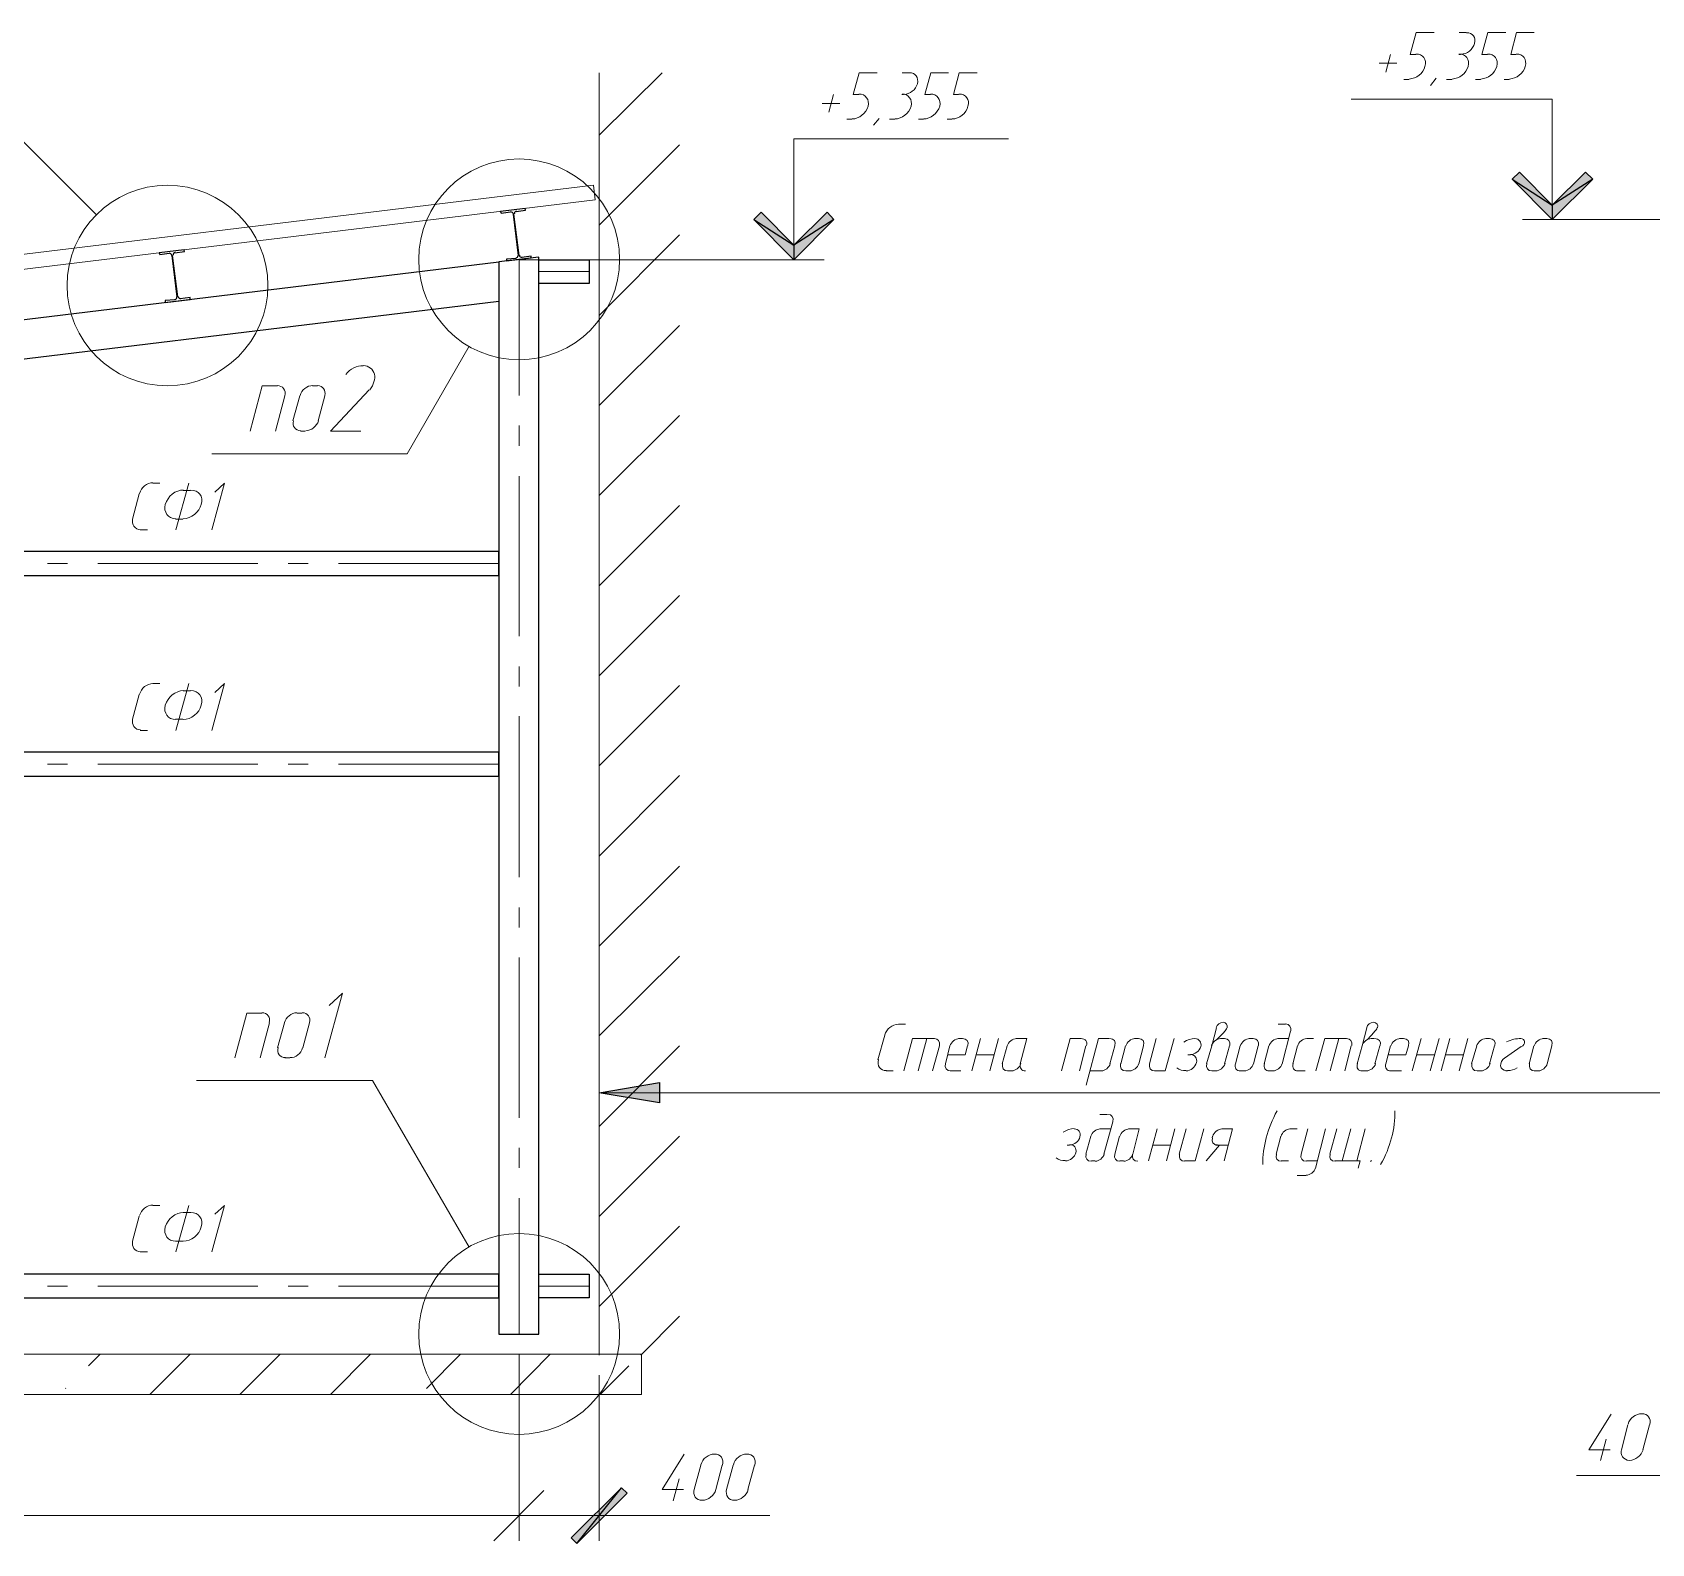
# Model space of a CAD drawing. Header units: millimetres. Extents: x -678 to 5260, y -935 to 3264.
# Drawn here: x 3255 to 4062, y 1173 to 1926 of the extents above; entities that cross this region are included whole.
import ezdxf

# ---------------------------------------------------------------- set-up
doc = ezdxf.new("R2010")
doc.units = ezdxf.units.MM
doc.header["$MEASUREMENT"] = 0
doc.layers.get('0').update_dxf_attribs({"linetype": 'CONTINUOUS'})

msp = doc.modelspace()

# ---------------------------------------------------------------- hatches: boundary and pattern name
at = {"true_color": 0x000007}
h = msp.add_hatch(color=7, dxfattribs=at)
h.paths.add_polyline_path([(4012.72674, 1833.08745), (3992.80972, 1853.17044), (4012.72674, 1840.22438)])
h.paths.add_polyline_path([(3992.80972, 1853.17044), (4012.72674, 1840.22438), (3996.46118, 1856.65592)])
h = msp.add_hatch(color=7, dxfattribs=at)
h.paths.add_polyline_path([(4012.72674, 1833.08745), (4032.9757, 1853.17044), (4012.72674, 1840.22438)])
h.paths.add_polyline_path([(4032.9757, 1853.17044), (4012.72674, 1840.22438), (4029.32425, 1856.65592)])
h = msp.add_hatch(color=7, dxfattribs=at)
h.paths.add_polyline_path([(3634.80142, 1813.00446), (3614.88441, 1833.08745), (3634.80142, 1820.30737)])
h.paths.add_polyline_path([(3614.88441, 1833.08745), (3634.80142, 1820.30737), (3618.53586, 1836.7389)])
h = msp.add_hatch(color=7, dxfattribs=at)
h.paths.add_polyline_path([(3634.80142, 1813.00446), (3654.71844, 1833.08745), (3634.80142, 1820.30737)])
h.paths.add_polyline_path([(3654.71844, 1833.08745), (3634.80142, 1820.30737), (3651.39893, 1836.7389)])
msp.add_hatch(color=7, dxfattribs=at).paths.add_polyline_path([(3537.87196, 1397.90073), (3567.91346, 1403.04596), (3567.91346, 1392.92148)])
h = msp.add_hatch(color=7, dxfattribs=at)
h.paths.add_polyline_path([(3523.93006, 1176.15799), (3526.75163, 1173.33641), (3548.9923, 1201.05426)])
h.paths.add_polyline_path([(3526.75163, 1173.33641), (3548.9923, 1201.05426), (3551.81387, 1198.39865)])

# ---------------------------------------------------------------- linework, layer by layer
at = {"color": 7, "linetype": 'Continuous', "lineweight": 9, "true_color": 0x000007}
for points in [[(3953.97155, 1926.36546), (3945.00889, 1926.36546), (3942.02134, 1915.4111), (3944.84292, 1915.4111)], [(3969.90516, 1926.36546), (3966.41968, 1926.36546), (3966.41968, 1926.36546)], [(3989.6562, 1926.36546), (3980.69354, 1926.36546), (3977.70599, 1915.4111), (3980.52757, 1915.4111)], [(4003.76408, 1926.36546), (3994.9674, 1926.36546), (3992.14582, 1915.4111), (3994.63545, 1915.4111)], [(3929.90516, 1906.61442), (3932.22881, 1915.4111), (3932.22881, 1915.4111)], [(3967.08358, 1915.4111), (3966.25371, 1915.4111), (3966.25371, 1915.4111)], [(3537.87196, 1906.28247), (3537.87196, 1267.27832), (3537.87196, 1267.27832)], [(3537.87196, 1875.07915), (3569.24126, 1906.28247), (3569.24126, 1906.28247)], [(3676.2952, 1906.28247), (3667.33254, 1906.28247), (3664.34499, 1895.49409), (3667.16657, 1895.49409)], [(3692.22881, 1906.28247), (3688.74333, 1906.28247), (3688.74333, 1906.28247)], [(3711.97985, 1906.28247), (3703.01719, 1906.28247), (3700.02964, 1895.49409), (3702.85122, 1895.49409)], [(3726.25371, 1906.28247), (3717.29105, 1906.28247), (3714.46947, 1895.49409), (3716.9591, 1895.49409)], [(3926.58566, 1911.09575), (3935.38234, 1911.09575), (3935.38234, 1911.09575)], [(3941.35744, 1902.96297), (3938.86781, 1902.96297), (3938.86781, 1902.96297)], [(3954.9674, 1903.62687), (3952.14582, 1899.97542), (3952.14582, 1899.97542)], [(3962.76823, 1902.96297), (3960.11263, 1902.96297), (3960.11263, 1902.96297)], [(3977.04209, 1902.96297), (3974.55246, 1902.96297), (3974.55246, 1902.96297)], [(3991.31595, 1902.96297), (3988.82632, 1902.96297), (3988.82632, 1902.96297)], [(3648.90931, 1891.01276), (3657.70599, 1891.01276), (3657.70599, 1891.01276)], [(3652.22881, 1886.53143), (3654.55246, 1895.49409), (3654.55246, 1895.49409)], [(3689.40723, 1895.49409), (3688.57736, 1895.49409), (3688.57736, 1895.49409)], [(4012.72674, 1893.17044), (3912.47777, 1893.17044), (3912.47777, 1893.17044)], [(4012.72674, 1833.08745), (4012.72674, 1893.17044), (4012.72674, 1893.17044)], [(3287.24956, 1835.4111), (3235.13337, 1887.36131), (3140.02964, 1887.36131)], [(3663.68109, 1883.04596), (3661.19147, 1883.04596), (3661.19147, 1883.04596)], [(3677.29105, 1883.37791), (3674.46947, 1880.0584), (3674.46947, 1880.0584)], [(3685.09188, 1883.04596), (3682.43628, 1883.04596), (3682.43628, 1883.04596)], [(3699.36574, 1883.04596), (3696.87611, 1883.04596), (3696.87611, 1883.04596)], [(3713.6396, 1883.04596), (3711.14997, 1883.04596), (3711.14997, 1883.04596)], [(3634.80142, 1813.00446), (3634.80142, 1873.25343), (3634.80142, 1873.25343)], [(3634.80142, 1873.25343), (3741.85537, 1873.25343), (3741.85537, 1873.25343)], [(3537.87196, 1830.26587), (3577.87196, 1870.26587), (3577.87196, 1870.26587)], [(4149.82217, 1833.08745), (3997.95495, 1833.08745), (3997.95495, 1833.08745)], [(3537.87196, 1785.28662), (3577.87196, 1825.4526), (3577.87196, 1825.4526)], [(3497.87196, 1745.4526), (3497.87196, 1813.00446), (3497.87196, 1813.00446)], [(3497.87196, 1813.00446), (3649.90516, 1813.00446), (3649.90516, 1813.00446)], [(3507.83047, 1807.19533), (3532.89271, 1807.19533), (3532.89271, 1807.19533)], [(3537.87196, 1740.47334), (3577.87196, 1780.30737), (3577.87196, 1780.30737)], [(3472.9757, 1770.01691), (3442.10433, 1716.40695), (3344.84292, 1716.40695)], [(3363.93006, 1727.69326), (3369.90516, 1750.26587), (3377.54001, 1750.26587)], [(3376.54416, 1727.69326), (3381.19147, 1745.28662), (3381.19147, 1745.28662)], [(3385.17487, 1732.83849), (3388.66035, 1745.28662), (3388.66035, 1745.28662)], [(3394.9674, 1750.26587), (3397.45703, 1750.26587), (3397.45703, 1750.26587)], [(3401.10848, 1745.28662), (3397.78898, 1732.83849), (3397.78898, 1732.83849)], [(3419.03379, 1727.69326), (3403.93006, 1727.69326), (3423.18317, 1748.27417)], [(3537.87196, 1695.66006), (3577.87196, 1735.49409), (3577.87196, 1735.49409)], [(3391.31595, 1727.69326), (3388.9923, 1727.69326), (3388.9923, 1727.69326)], [(3497.87196, 1720.39036), (3497.87196, 1730.51484), (3497.87196, 1730.51484)], [(3497.87196, 1625.4526), (3497.87196, 1705.28662), (3497.87196, 1705.28662)], [(3305.34084, 1683.87583), (3308.66035, 1696.48994), (3308.66035, 1696.48994)], [(3315.46533, 1701.80114), (3318.9508, 1701.80114), (3318.9508, 1701.80114)], [(3326.91761, 1678.56463), (3333.39064, 1701.80114), (3333.39064, 1701.80114)], [(3334.22051, 1698.14969), (3330.56906, 1698.14969), (3330.56906, 1698.14969)], [(3346.33669, 1697.31982), (3351.14997, 1701.80114), (3344.84292, 1678.56463)], [(3537.87196, 1650.51484), (3577.87196, 1690.68081), (3577.87196, 1690.68081)], [(3309.15827, 1678.56463), (3312.80972, 1678.56463), (3312.80972, 1678.56463)], [(3326.75163, 1683.87583), (3330.40308, 1683.87583), (3330.40308, 1683.87583)], [(3272.80972, 1661.63517), (3262.85122, 1661.63517), (3262.85122, 1661.63517)], [(3367.74748, 1661.63517), (3287.91346, 1661.63517), (3287.91346, 1661.63517)], [(3392.80972, 1661.63517), (3382.85122, 1661.63517), (3382.85122, 1661.63517)], [(3487.74748, 1661.63517), (3407.91346, 1661.63517), (3407.91346, 1661.63517)], [(3537.87196, 1605.70156), (3577.87196, 1645.70156), (3577.87196, 1645.70156)], [(3497.87196, 1600.39036), (3497.87196, 1610.34886), (3497.87196, 1610.34886)], [(3315.46533, 1601.88413), (3318.9508, 1601.88413), (3318.9508, 1601.88413)], [(3326.91761, 1578.48164), (3333.39064, 1601.88413), (3333.39064, 1601.88413)], [(3334.22051, 1598.23268), (3330.56906, 1598.23268), (3330.56906, 1598.23268)], [(3346.33669, 1597.4028), (3351.14997, 1601.88413), (3344.84292, 1578.48164)], [(3537.87196, 1560.88828), (3577.87196, 1600.88828), (3577.87196, 1600.88828)], [(3305.34084, 1584.1248), (3308.66035, 1596.40695), (3308.66035, 1596.40695)], [(3326.75163, 1584.1248), (3330.40308, 1584.1248), (3330.40308, 1584.1248)], [(3497.87196, 1505.4526), (3497.87196, 1585.61857), (3497.87196, 1585.61857)], [(3309.15827, 1578.48164), (3312.80972, 1578.48164), (3312.80972, 1578.48164)], [(3272.80972, 1561.71816), (3262.85122, 1561.71816), (3262.85122, 1561.71816)], [(3367.74748, 1561.71816), (3287.91346, 1561.71816), (3287.91346, 1561.71816)], [(3392.80972, 1561.71816), (3382.85122, 1561.71816), (3382.85122, 1561.71816)], [(3487.74748, 1561.71816), (3407.91346, 1561.71816), (3407.91346, 1561.71816)], [(3537.87196, 1515.90903), (3577.87196, 1556.075), (3577.87196, 1556.075)], [(3537.87196, 1471.09575), (3577.87196, 1510.92977), (3577.87196, 1510.92977)], [(3497.87196, 1480.39036), (3497.87196, 1490.34886), (3497.87196, 1490.34886)], [(3497.87196, 1385.4526), (3497.87196, 1465.4526), (3497.87196, 1465.4526)], [(3537.87196, 1426.28247), (3577.87196, 1466.1165), (3577.87196, 1466.1165)], [(3403.26615, 1441.55218), (3409.90516, 1447.69326), (3401.10848, 1415.32811)], [(3356.2952, 1415.32811), (3362.2703, 1437.73475), (3369.73918, 1437.73475)], [(3387.33254, 1437.73475), (3389.6562, 1437.73475), (3389.6562, 1437.73475)], [(3368.90931, 1415.32811), (3373.55661, 1432.7555), (3373.55661, 1432.7555)], [(3377.54001, 1420.30737), (3381.02549, 1432.7555), (3381.02549, 1432.7555)], [(3393.47362, 1432.7555), (3390.15412, 1420.30737), (3390.15412, 1420.30737)], [(3686.91761, 1432.0916), (3690.40308, 1432.0916), (3690.40308, 1432.0916)], [(3843.10018, 1421.30322), (3845.42383, 1430.26587), (3845.42383, 1430.26587)], [(3879.78068, 1432.0916), (3876.12923, 1432.0916), (3876.12923, 1432.0916)], [(3878.12093, 1412.34056), (3882.2703, 1428.60612), (3882.2703, 1428.60612)], [(3917.95495, 1421.30322), (3920.2786, 1430.26587), (3920.2786, 1430.26587)], [(3537.87196, 1381.13724), (3577.87196, 1421.30322), (3577.87196, 1421.30322)], [(3676.62715, 1414.33226), (3680.11263, 1426.61442), (3680.11263, 1426.61442)], [(3689.57321, 1408.85509), (3693.88856, 1424.95467), (3704.67694, 1424.95467)], [(3696.71014, 1408.85509), (3701.02549, 1424.95467), (3701.02549, 1424.95467)], [(3707.33254, 1421.30322), (3703.84707, 1408.85509), (3703.84707, 1408.85509)], [(3710.3201, 1412.34056), (3712.64375, 1421.30322), (3712.64375, 1421.30322)], [(3721.44043, 1421.30322), (3720.2786, 1416.82189), (3711.31595, 1416.82189)], [(3716.9591, 1424.95467), (3718.9508, 1424.95467), (3718.9508, 1424.95467)], [(3723.59811, 1408.85509), (3727.91346, 1424.95467), (3727.91346, 1424.95467)], [(3732.56076, 1408.85509), (3736.87611, 1424.95467), (3736.87611, 1424.95467)], [(3738.70184, 1412.34056), (3741.19147, 1421.30322), (3741.19147, 1421.30322)], [(3745.67279, 1424.95467), (3750.984, 1424.95467), (3747.6645, 1412.34056)], [(3768.24541, 1408.85509), (3772.56076, 1424.95467), (3777.87196, 1424.95467)], [(3777.20806, 1408.85509), (3780.36159, 1421.30322), (3780.36159, 1421.30322)], [(3786.66864, 1424.95467), (3780.52757, 1401.71816), (3780.52757, 1401.71816)], [(3791.97985, 1424.95467), (3786.66864, 1424.95467), (3786.66864, 1424.95467)], [(3794.80142, 1421.30322), (3792.3118, 1412.34056), (3792.3118, 1412.34056)], [(3797.78898, 1412.34056), (3800.11263, 1421.30322), (3800.11263, 1421.30322)], [(3804.59396, 1424.95467), (3806.41968, 1424.95467), (3806.41968, 1424.95467)], [(3809.07528, 1421.30322), (3806.75163, 1412.34056), (3806.75163, 1412.34056)], [(3812.06284, 1412.34056), (3815.38234, 1424.95467), (3815.38234, 1424.95467)], [(3824.34499, 1424.95467), (3819.86367, 1408.85509), (3814.55246, 1408.85509)], [(3840.44458, 1412.34056), (3843.10018, 1421.30322), (3843.10018, 1421.30322)], [(3849.24126, 1428.1082), (3845.58981, 1424.45675), (3845.58981, 1424.45675)], [(3847.41553, 1424.95467), (3849.24126, 1424.95467), (3849.24126, 1424.95467)], [(3851.89686, 1421.30322), (3849.40723, 1412.34056), (3849.40723, 1412.34056)], [(3854.88441, 1412.34056), (3857.20806, 1421.30322), (3857.20806, 1421.30322)], [(3861.68939, 1424.95467), (3863.68109, 1424.95467), (3863.68109, 1424.95467)], [(3866.17072, 1421.30322), (3863.84707, 1412.34056), (3863.84707, 1412.34056)], [(3869.15827, 1412.34056), (3871.48192, 1421.30322), (3871.48192, 1421.30322)], [(3875.96325, 1424.95467), (3881.44043, 1424.95467), (3881.44043, 1424.95467)], [(3883.43213, 1412.34056), (3885.75578, 1421.30322), (3885.75578, 1421.30322)], [(3890.40308, 1424.95467), (3893.72259, 1424.95467), (3893.72259, 1424.95467)], [(3894.88441, 1408.85509), (3899.36574, 1424.95467), (3909.98815, 1424.95467)], [(3902.02134, 1408.85509), (3906.33669, 1424.95467), (3906.33669, 1424.95467)], [(3912.47777, 1421.30322), (3909.32425, 1408.85509), (3909.32425, 1408.85509)], [(3915.46533, 1412.34056), (3917.95495, 1421.30322), (3917.95495, 1421.30322)], [(3924.09603, 1428.1082), (3920.61055, 1424.45675), (3920.61055, 1424.45675)], [(3922.43628, 1424.95467), (3924.09603, 1424.95467), (3924.09603, 1424.95467)], [(3926.91761, 1421.30322), (3924.42798, 1412.34056), (3924.42798, 1412.34056)], [(3929.90516, 1412.34056), (3932.22881, 1421.30322), (3932.22881, 1421.30322)], [(3941.19147, 1421.30322), (3939.86367, 1416.82189), (3930.90101, 1416.82189)], [(3936.71014, 1424.95467), (3938.70184, 1424.95467), (3938.70184, 1424.95467)], [(3943.01719, 1408.85509), (3947.49852, 1424.95467), (3947.49852, 1424.95467)], [(3951.97985, 1408.85509), (3956.46118, 1424.95467), (3956.46118, 1424.95467)], [(3957.45703, 1408.85509), (3961.77238, 1424.95467), (3961.77238, 1424.95467)], [(3966.41968, 1408.85509), (3970.73503, 1424.95467), (3970.73503, 1424.95467)], [(3972.56076, 1412.34056), (3975.21636, 1421.30322), (3975.21636, 1421.30322)], [(3979.69769, 1424.95467), (3981.35744, 1424.95467), (3981.35744, 1424.95467)], [(3984.01304, 1421.30322), (3981.52342, 1412.34056), (3981.52342, 1412.34056)], [(3988.9923, 1415.16214), (3997.29105, 1420.97127), (3997.29105, 1420.97127)], [(4001.27445, 1412.34056), (4003.59811, 1421.30322), (4003.59811, 1421.30322)], [(4008.07943, 1424.95467), (4010.07113, 1424.95467), (4010.07113, 1424.95467)], [(4012.56076, 1421.30322), (4010.23711, 1412.34056), (4010.23711, 1412.34056)], [(3383.68109, 1415.32811), (3381.19147, 1415.32811), (3381.19147, 1415.32811)], [(3725.75578, 1416.82189), (3734.71844, 1416.82189), (3734.71844, 1416.82189)], [(3832.47777, 1416.82189), (3831.14997, 1416.82189), (3831.14997, 1416.82189)], [(3945.17487, 1416.82189), (3954.13752, 1416.82189), (3954.13752, 1416.82189)], [(3959.6147, 1416.82189), (3968.57736, 1416.82189), (3968.57736, 1416.82189)], [(3472.9757, 1321.05426), (3424.84292, 1404.04181), (3337.20806, 1404.04181)], [(3680.77653, 1408.85509), (3684.26201, 1408.85509), (3684.26201, 1408.85509)], [(3712.80972, 1408.85509), (3718.12093, 1408.85509), (3718.12093, 1408.85509)], [(3743.18317, 1408.85509), (3741.52342, 1408.85509), (3741.52342, 1408.85509)], [(3787.83047, 1408.85509), (3782.51927, 1408.85509), (3782.51927, 1408.85509)], [(3801.93835, 1408.85509), (3800.2786, 1408.85509), (3800.2786, 1408.85509)], [(3844.92591, 1408.85509), (3843.26615, 1408.85509), (3843.26615, 1408.85509)], [(3859.19976, 1408.85509), (3857.54001, 1408.85509), (3857.54001, 1408.85509)], [(3871.6479, 1408.85509), (3873.6396, 1408.85509), (3873.6396, 1408.85509)], [(3885.92176, 1408.85509), (3889.57321, 1408.85509), (3889.57321, 1408.85509)], [(3919.94665, 1408.85509), (3918.2869, 1408.85509), (3918.2869, 1408.85509)], [(3932.39479, 1408.85509), (3937.70599, 1408.85509), (3937.70599, 1408.85509)], [(3977.04209, 1408.85509), (3975.38234, 1408.85509), (3975.38234, 1408.85509)], [(3989.6562, 1408.85509), (3990.48607, 1408.85509), (3990.48607, 1408.85509)], [(4005.58981, 1408.85509), (4003.76408, 1408.85509), (4003.76408, 1408.85509)], [(3790.984, 1387.11235), (3787.33254, 1387.11235), (3787.33254, 1387.11235)], [(3787.33254, 1379.97542), (3792.64375, 1379.97542), (3792.64375, 1379.97542)], [(3789.32425, 1367.36131), (3793.80557, 1383.46089), (3793.80557, 1383.46089)], [(3801.6064, 1379.97542), (3806.91761, 1379.97542), (3803.76408, 1367.36131)], [(3811.56491, 1364.04181), (3815.88026, 1379.97542), (3815.88026, 1379.97542)], [(3820.52757, 1364.04181), (3824.67694, 1379.97542), (3824.67694, 1379.97542)], [(3826.83462, 1367.36131), (3830.3201, 1379.97542), (3830.3201, 1379.97542)], [(3839.11678, 1379.97542), (3834.80142, 1364.04181), (3829.49022, 1364.04181)], [(3849.24126, 1364.04181), (3853.39064, 1379.97542), (3848.07943, 1379.97542)], [(3881.93835, 1379.97542), (3885.58981, 1379.97542), (3885.58981, 1379.97542)], [(3890.90101, 1379.97542), (3887.58151, 1367.36131), (3887.58151, 1367.36131)], [(3894.71844, 1360.39036), (3899.69769, 1379.97542), (3899.69769, 1379.97542)], [(3905.34084, 1379.97542), (3901.85537, 1367.36131), (3901.85537, 1367.36131)], [(3912.3118, 1379.97542), (3907.99645, 1364.04181), (3907.99645, 1364.04181)], [(3915.29935, 1364.04181), (3919.44873, 1379.97542), (3919.44873, 1379.97542)], [(3537.87196, 1336.32397), (3577.87196, 1376.32397), (3577.87196, 1376.32397)], [(3772.22881, 1371.84264), (3771.06698, 1371.84264), (3771.06698, 1371.84264)], [(3780.36159, 1367.36131), (3782.85122, 1376.32397), (3782.85122, 1376.32397)], [(3794.80142, 1367.36131), (3797.12508, 1376.32397), (3797.12508, 1376.32397)], [(3813.72259, 1371.84264), (3822.68524, 1371.84264), (3822.68524, 1371.84264)], [(3840.2786, 1364.04181), (3846.91761, 1371.84264), (3846.91761, 1371.84264)], [(3843.43213, 1376.32397), (3843.26615, 1375.49409), (3843.26615, 1375.49409)], [(3844.92591, 1371.84264), (3851.23296, 1371.84264), (3851.23296, 1371.84264)], [(3875.13337, 1367.36131), (3877.45703, 1376.32397), (3877.45703, 1376.32397)], [(3497.87196, 1360.55633), (3497.87196, 1370.51484), (3497.87196, 1370.51484)], [(3783.18317, 1364.04181), (3784.84292, 1364.04181), (3784.84292, 1364.04181)], [(3799.11678, 1364.04181), (3797.29105, 1364.04181), (3797.29105, 1364.04181)], [(3877.623, 1364.04181), (3881.27445, 1364.04181), (3881.27445, 1364.04181)], [(3890.23711, 1364.04181), (3895.54831, 1364.04181), (3895.54831, 1364.04181)], [(3904.34499, 1364.04181), (3916.9591, 1364.04181), (3915.96325, 1360.39036)], [(3922.2703, 1363.54388), (3922.43628, 1364.37376), (3922.43628, 1364.37376)], [(3885.58981, 1356.7389), (3889.90516, 1356.7389), (3889.90516, 1356.7389)], [(3315.46533, 1341.80114), (3318.9508, 1341.80114), (3318.9508, 1341.80114)], [(3326.91761, 1318.7306), (3333.39064, 1341.80114), (3333.39064, 1341.80114)], [(3346.33669, 1337.48579), (3351.14997, 1341.80114), (3344.84292, 1318.7306)], [(3497.87196, 1277.73475), (3497.87196, 1345.4526), (3497.87196, 1345.4526)], [(3305.34084, 1324.04181), (3308.66035, 1336.48994), (3308.66035, 1336.48994)], [(3334.22051, 1338.31567), (3330.56906, 1338.31567), (3330.56906, 1338.31567)], [(3537.87196, 1291.51069), (3577.87196, 1331.51069), (3577.87196, 1331.51069)], [(3326.75163, 1324.04181), (3330.40308, 1324.04181), (3330.40308, 1324.04181)], [(3309.15827, 1318.7306), (3312.80972, 1318.7306), (3312.80972, 1318.7306)], [(3272.80972, 1301.63517), (3262.85122, 1301.63517), (3262.85122, 1301.63517)], [(3367.74748, 1301.63517), (3287.91346, 1301.63517), (3287.91346, 1301.63517)], [(3392.80972, 1301.63517), (3382.85122, 1301.63517), (3382.85122, 1301.63517)], [(3487.74748, 1301.63517), (3407.91346, 1301.63517), (3407.91346, 1301.63517)], [(3507.83047, 1301.63517), (3532.89271, 1301.63517), (3532.89271, 1301.63517)], [(3558.61885, 1267.27832), (3577.87196, 1286.69741), (3577.87196, 1286.69741)], [(3283.26615, 1261.96712), (3289.24126, 1267.77625), (3289.24126, 1267.77625)], [(3313.97155, 1247.69326), (3334.05454, 1267.77625), (3334.05454, 1267.77625)], [(3358.78483, 1247.69326), (3378.86781, 1267.77625), (3378.86781, 1267.77625)], [(3403.93006, 1247.69326), (3423.84707, 1267.77625), (3423.84707, 1267.77625)], [(3451.73089, 1250.68081), (3468.66035, 1267.77625), (3468.66035, 1267.77625)], [(3493.55661, 1247.69326), (3513.47362, 1267.77625), (3513.47362, 1267.77625)], [(3497.87196, 1267.77625), (3497.87196, 1174.66421), (3497.87196, 1174.66421)], [(3497.87196, 1267.77625), (3497.87196, 1174.66421), (3497.87196, 1174.66421)], [(3538.36989, 1247.69326), (3552.64375, 1261.96712), (3552.64375, 1261.96712)], [(3271.97985, 1250.68081), (3271.81387, 1250.84679), (3271.81387, 1250.84679)], [(3537.87196, 1257.31982), (3537.87196, 1174.66421), (3537.87196, 1174.66421)], [(4041.6064, 1220.14139), (4030.984, 1220.14139), (4042.10433, 1237.90073)], [(4050.40308, 1232.58953), (4047.24956, 1220.14139), (4047.24956, 1220.14139)], [(4057.87196, 1220.14139), (4061.19147, 1232.58953), (4061.19147, 1232.58953)], [(4036.79313, 1214.83019), (4039.6147, 1225.4526), (4039.6147, 1225.4526)], [(3579.86367, 1200.22438), (3569.24126, 1200.22438), (3580.19562, 1217.98372)], [(3588.49437, 1212.50654), (3585.17487, 1200.22438), (3585.17487, 1200.22438)], [(3595.96325, 1200.22438), (3599.11678, 1212.50654), (3599.11678, 1212.50654)], [(3604.59396, 1212.50654), (3601.27445, 1200.22438), (3601.27445, 1200.22438)], [(3611.89686, 1200.22438), (3615.21636, 1212.50654), (3615.21636, 1212.50654)], [(3574.71844, 1194.58123), (3577.70599, 1205.53558), (3577.70599, 1205.53558)], [(4169.90516, 1207.19533), (4109.82217, 1207.19533), (4024.84292, 1207.19533)], [(3485.25786, 1174.66421), (3510.3201, 1199.72645), (3510.3201, 1199.72645)], [(3510.3201, 1199.72645), (3485.25786, 1174.66421), (3485.25786, 1174.66421)], [(2787.99645, 1187.27832), (3517.78898, 1187.27832), (3517.78898, 1187.27832)], [(3477.78898, 1187.27832), (3537.87196, 1187.27832), (3622.85122, 1187.27832)]]:
    msp.add_lwpolyline(points, dxfattribs=at)
at = {"color": 7, "linetype": 'Continuous', "lineweight": -2, "true_color": 0x000007}
for points in [[(3992.80972, 1853.17044), (4012.72674, 1840.22438), (3996.46118, 1856.65592)], [(4032.9757, 1853.17044), (4012.72674, 1840.22438), (4029.32425, 1856.65592)], [(4012.72674, 1833.08745), (3992.80972, 1853.17044), (4012.72674, 1840.22438)], [(4012.72674, 1833.08745), (4032.9757, 1853.17044), (4012.72674, 1840.22438)], [(3614.88441, 1833.08745), (3634.80142, 1820.30737), (3618.53586, 1836.7389)], [(3634.80142, 1813.00446), (3614.88441, 1833.08745), (3634.80142, 1820.30737)], [(3654.71844, 1833.08745), (3634.80142, 1820.30737), (3651.39893, 1836.7389)], [(3634.80142, 1813.00446), (3654.71844, 1833.08745), (3634.80142, 1820.30737)], [(3537.87196, 1397.90073), (3567.91346, 1403.04596), (3567.91346, 1392.92148)], [(3523.93006, 1176.15799), (3526.75163, 1173.33641), (3548.9923, 1201.05426)], [(3526.75163, 1173.33641), (3548.9923, 1201.05426), (3551.81387, 1198.39865)]]:
    msp.add_lwpolyline(points, close=True, dxfattribs=at)
at = {"color": 7, "linetype": 'Continuous', "lineweight": 9, "true_color": 0x000007}
for points in [[(2767.74748, 1757.23683), (3535.05039, 1850.18289), (3535.88026, 1842.87998), (2768.90931, 1749.76795)], [(2766.91761, 1267.77625), (3558.9508, 1267.77625), (3558.9508, 1247.69326), (2766.91761, 1247.69326)]]:
    msp.add_lwpolyline(points, close=True, dxfattribs=at)
at = {"color": 7, "linetype": 'Continuous', "lineweight": 25, "true_color": 0x000007}
for points in [[(3501.19147, 1837.73475), (3501.02549, 1838.56463), (3488.57736, 1837.07085), (3488.90931, 1836.24098), (3493.55661, 1836.90488)], [(3494.88441, 1835.74305), (3497.37404, 1815.16214), (3497.37404, 1815.16214)], [(3497.87196, 1815.16214), (3495.21636, 1835.74305), (3495.21636, 1835.74305)], [(3496.37819, 1837.07085), (3501.19147, 1837.73475), (3501.19147, 1837.73475)], [(3331.23296, 1817.15384), (3331.06698, 1817.98372), (3318.61885, 1816.48994), (3318.9508, 1815.66006), (3323.59811, 1816.32397)], [(3326.41968, 1816.48994), (3331.23296, 1817.15384), (3331.23296, 1817.15384)], [(3167.91346, 1773.17044), (3487.74748, 1812.00861), (3487.74748, 1812.00861)], [(3324.92591, 1815.16214), (3327.41553, 1794.58123), (3327.41553, 1794.58123)], [(3327.91346, 1794.58123), (3325.25786, 1815.16214), (3325.25786, 1815.16214)], [(3496.37819, 1813.66836), (3491.56491, 1813.33641), (3491.56491, 1812.50654), (3504.01304, 1814.00031), (3504.01304, 1814.83019), (3499.19976, 1814.16629)], [(3167.91346, 1753.58538), (3487.74748, 1792.42355), (3487.74748, 1792.42355)], [(3326.41968, 1793.08745), (3321.6064, 1792.7555), (3321.6064, 1791.75965), (3334.05454, 1793.25343), (3334.05454, 1794.24928), (3329.07528, 1793.58538)]]:
    msp.add_lwpolyline(points, dxfattribs=at)
for points in [[(3507.83047, 1277.73475), (3507.83047, 1814.33226), (3487.74748, 1812.00861), (3487.74748, 1277.73475)], [(3507.83047, 1813.00446), (3532.89271, 1813.00446), (3532.89271, 1801.22023), (3507.83047, 1801.22023)], [(3487.74748, 1667.77625), (3167.91346, 1667.77625), (3167.91346, 1655.66006), (3487.74748, 1655.66006)], [(3487.74748, 1567.69326), (3167.91346, 1567.69326), (3167.91346, 1555.74305), (3487.74748, 1555.74305)], [(3487.74748, 1307.61027), (3167.91346, 1307.61027), (3167.91346, 1295.82604), (3487.74748, 1295.82604)], [(3507.83047, 1307.61027), (3532.89271, 1307.61027), (3532.89271, 1295.82604), (3507.83047, 1295.82604)]]:
    msp.add_lwpolyline(points, close=True, dxfattribs=at)
at = {"color": 7, "linetype": 'Continuous', "lineweight": 20, "true_color": 0x000007}
for points in [[(3537.87196, 1397.90073), (4028.49437, 1397.90073), (4028.49437, 1397.90073)], [(4109.82217, 1397.90073), (4028.49437, 1397.90073), (3657.37404, 1397.90073)]]:
    msp.add_lwpolyline(points, dxfattribs=at)
at = {"color": 7, "linetype": 'Continuous', "lineweight": 9, "true_color": 0x000007}
for points in [[(3967.24956, 1915.57708), (3970.23711, 1915.4111), (3973.22466, 1917.90073), (3974.05454, 1920.88828), (3974.05454, 1920.88828), (3974.88441, 1923.70986), (3973.05869, 1926.19948), (3970.07113, 1926.19948)], [(3941.52342, 1903.12894), (3945.00889, 1903.29492), (3948.49437, 1905.95052), (3949.32425, 1909.436), (3949.32425, 1909.436), (3950.3201, 1912.92148), (3948.3284, 1915.57708), (3944.84292, 1915.57708)], [(3962.9342, 1903.12894), (3966.41968, 1903.29492), (3969.90516, 1905.95052), (3970.90101, 1909.436), (3970.90101, 1909.436), (3971.73089, 1912.92148), (3969.73918, 1915.57708), (3966.25371, 1915.57708)], [(3977.20806, 1903.12894), (3980.69354, 1903.29492), (3984.17902, 1905.95052), (3985.17487, 1909.436), (3985.17487, 1909.436), (3986.00474, 1912.92148), (3984.01304, 1915.57708), (3980.52757, 1915.57708)], [(3991.48192, 1903.12894), (3994.80142, 1903.29492), (3998.45288, 1905.95052), (3999.28275, 1909.436), (3999.28275, 1909.436), (4000.2786, 1912.92148), (3998.2869, 1915.57708), (3994.80142, 1915.57708)], [(3689.73918, 1895.49409), (3692.56076, 1895.49409), (3695.71429, 1897.81774), (3696.37819, 1900.80529), (3696.37819, 1900.80529), (3697.20806, 1903.79284), (3695.38234, 1906.28247), (3692.39479, 1906.28247)], [(3663.84707, 1883.21193), (3667.33254, 1883.21193), (3670.81802, 1886.03351), (3671.81387, 1889.51899), (3671.81387, 1889.51899), (3672.64375, 1892.83849), (3670.65205, 1895.66006), (3667.16657, 1895.66006)], [(3685.25786, 1883.21193), (3688.74333, 1883.21193), (3692.22881, 1886.03351), (3693.22466, 1889.51899), (3693.22466, 1889.51899), (3694.05454, 1892.83849), (3692.06284, 1895.66006), (3688.74333, 1895.66006)], [(3699.53172, 1883.21193), (3703.01719, 1883.21193), (3706.50267, 1886.03351), (3707.49852, 1889.51899), (3707.49852, 1889.51899), (3708.3284, 1892.83849), (3706.33669, 1895.66006), (3702.85122, 1895.66006)], [(3713.80557, 1883.21193), (3717.12508, 1883.21193), (3720.77653, 1886.03351), (3721.6064, 1889.51899), (3721.6064, 1889.51899), (3722.60225, 1892.83849), (3720.61055, 1895.66006), (3717.12508, 1895.66006)], [(3547.99645, 1813.17044), (3547.99645, 1840.88828), (3525.58981, 1863.29492), (3497.87196, 1863.29492), (3497.87196, 1863.29492), (3470.3201, 1863.29492), (3447.91346, 1840.88828), (3447.91346, 1813.17044)], [(3372.72674, 1800.22438), (3372.72674, 1827.77625), (3350.3201, 1850.18289), (3322.60225, 1850.18289), (3322.60225, 1850.18289), (3295.05039, 1850.18289), (3272.64375, 1827.77625), (3272.64375, 1800.22438)], [(3447.91346, 1813.17044), (3447.91346, 1785.61857), (3470.3201, 1763.21193), (3497.87196, 1763.21193), (3497.87196, 1763.21193), (3525.58981, 1763.21193), (3547.99645, 1785.61857), (3547.99645, 1813.17044)], [(3272.64375, 1800.22438), (3272.64375, 1772.67251), (3295.05039, 1750.26587), (3322.60225, 1750.26587), (3322.60225, 1750.26587), (3350.3201, 1750.26587), (3372.72674, 1772.67251), (3372.72674, 1800.22438)], [(3423.51512, 1748.27417), (3425.50682, 1750.7638), (3426.33669, 1753.58538), (3425.83877, 1756.075), (3425.83877, 1756.075), (3425.17487, 1758.56463), (3423.01719, 1760.22438), (3420.36159, 1760.39036)], [(3381.19147, 1745.28662), (3381.52342, 1746.61442), (3381.35744, 1747.94222), (3380.52757, 1748.93807), (3380.52757, 1748.93807), (3379.86367, 1749.76795), (3378.70184, 1750.43185), (3377.37404, 1750.43185)], [(3330.73503, 1698.31567), (3326.75163, 1698.48164), (3322.76823, 1695.16214), (3321.6064, 1691.17874), (3321.6064, 1691.17874), (3320.61055, 1687.36131), (3322.9342, 1684.04181), (3326.91761, 1684.04181)], [(3330.56906, 1684.04181), (3334.38649, 1684.04181), (3338.53586, 1687.36131), (3339.53172, 1691.17874), (3339.53172, 1691.17874), (3340.69354, 1695.16214), (3338.20391, 1698.31567), (3334.38649, 1698.31567)], [(3330.73503, 1598.39865), (3326.75163, 1598.39865), (3322.76823, 1595.07915), (3321.6064, 1591.09575), (3321.6064, 1591.09575), (3320.61055, 1587.27832), (3322.9342, 1583.95882), (3326.91761, 1583.95882)], [(3330.56906, 1583.95882), (3334.38649, 1583.95882), (3338.53586, 1587.27832), (3339.53172, 1591.09575), (3339.53172, 1591.09575), (3340.69354, 1595.07915), (3338.20391, 1598.39865), (3334.38649, 1598.39865)], [(3373.39064, 1432.92148), (3373.88856, 1434.24928), (3373.55661, 1435.4111), (3372.89271, 1436.40695), (3372.89271, 1436.40695), (3372.22881, 1437.4028), (3371.06698, 1437.90073), (3369.73918, 1437.90073)], [(3850.73503, 1430.26587), (3851.06698, 1431.75965), (3850.23711, 1433.08745), (3848.74333, 1433.08745), (3848.74333, 1433.08745), (3847.24956, 1433.08745), (3845.58981, 1431.92562), (3845.25786, 1430.43185)], [(3925.75578, 1430.26587), (3926.08773, 1431.75965), (3925.25786, 1433.08745), (3923.76408, 1433.08745), (3923.76408, 1433.08745), (3922.10433, 1433.08745), (3920.61055, 1431.92562), (3920.2786, 1430.43185)], [(3780.69354, 1421.46919), (3780.85952, 1422.46504), (3780.85952, 1423.29492), (3780.36159, 1423.95882), (3780.36159, 1423.95882), (3779.86367, 1424.62272), (3779.03379, 1424.95467), (3778.03794, 1424.95467)], [(3832.47777, 1416.98787), (3834.63545, 1416.98787), (3836.9591, 1418.81359), (3837.623, 1420.97127), (3837.623, 1420.97127), (3838.12093, 1423.12894), (3836.79313, 1424.95467), (3834.63545, 1424.95467)], [(3997.45703, 1420.97127), (3998.45288, 1421.46919), (3998.9508, 1422.46504), (3998.9508, 1423.46089), (3998.9508, 1423.46089), (3998.78483, 1424.29077), (3998.12093, 1424.95467), (3997.12508, 1424.95467)], [(3830.3201, 1408.85509), (3832.64375, 1408.85509), (3834.80142, 1410.68081), (3835.46533, 1413.00446), (3835.46533, 1413.00446), (3835.96325, 1415.16214), (3834.80142, 1416.98787), (3832.47777, 1416.98787)], [(3989.15827, 1415.32811), (3987.6645, 1414.33226), (3986.83462, 1412.83849), (3987.00059, 1411.34471), (3987.00059, 1411.34471), (3987.16657, 1410.01691), (3988.3284, 1409.02106), (3989.82217, 1409.02106)], [(3772.39479, 1372.00861), (3774.55246, 1372.00861), (3776.87611, 1373.66836), (3777.37404, 1375.99201), (3777.37404, 1375.99201), (3778.03794, 1378.14969), (3776.71014, 1379.97542), (3774.55246, 1379.97542)], [(3770.23711, 1364.04181), (3772.39479, 1364.04181), (3774.71844, 1365.86753), (3775.38234, 1368.02521), (3775.38234, 1368.02521), (3775.88026, 1370.34886), (3774.55246, 1372.17459), (3772.39479, 1372.17459)], [(3330.73503, 1338.31567), (3326.75163, 1338.31567), (3322.76823, 1335.16214), (3321.6064, 1331.17874), (3321.6064, 1331.17874), (3320.61055, 1327.19533), (3322.9342, 1324.04181), (3326.91761, 1324.04181)], [(3330.56906, 1324.04181), (3334.38649, 1324.04181), (3338.53586, 1327.19533), (3339.53172, 1331.17874), (3339.53172, 1331.17874), (3340.69354, 1335.16214), (3338.20391, 1338.31567), (3334.38649, 1338.31567)], [(3547.99645, 1277.73475), (3547.99645, 1305.4526), (3525.58981, 1327.85923), (3497.87196, 1327.85923), (3497.87196, 1327.85923), (3470.3201, 1327.85923), (3447.91346, 1305.4526), (3447.91346, 1277.73475)], [(3447.91346, 1277.73475), (3447.91346, 1250.18289), (3470.3201, 1227.77625), (3497.87196, 1227.77625), (3497.87196, 1227.77625), (3525.58981, 1227.77625), (3547.99645, 1250.18289), (3547.99645, 1277.73475)]]:
    msp.add_open_spline(points, degree=3, knots=[0, 0, 0, 0, 0.125, 0.125, 0.125, 0.125001, 1, 1, 1, 1], dxfattribs=at)
at = {"color": 7, "linetype": 'Continuous', "lineweight": 25, "true_color": 0x000007}
for points in [[(3495.05039, 1835.90903), (3494.88441, 1836.40695), (3494.38649, 1836.90488), (3493.72259, 1836.90488)], [(3496.54416, 1837.23683), (3495.88026, 1837.23683), (3495.38234, 1836.57293), (3495.54831, 1835.90903)], [(3324.92591, 1815.16214), (3324.75993, 1815.82604), (3324.26201, 1816.32397), (3323.59811, 1816.32397)], [(3326.58566, 1816.65592), (3325.92176, 1816.65592), (3325.42383, 1815.99201), (3325.58981, 1815.32811)], [(3496.37819, 1814.00031), (3497.04209, 1814.00031), (3497.37404, 1814.66421), (3497.37404, 1815.16214)], [(3498.03794, 1815.32811), (3498.03794, 1814.66421), (3498.70184, 1814.33226), (3499.36574, 1814.33226)], [(3326.41968, 1793.25343), (3327.08358, 1793.4194), (3327.41553, 1793.91733), (3327.41553, 1794.58123)], [(3328.07943, 1794.7472), (3328.07943, 1794.0833), (3328.74333, 1793.75135), (3329.40723, 1793.75135)]]:
    msp.add_open_spline(points, degree=3, dxfattribs=at)
at = {"color": 7, "linetype": 'Continuous', "lineweight": 9, "true_color": 0x000007}
for points in [[(3420.19562, 1760.22438), (3417.04209, 1760.55633), (3413.72259, 1758.7306), (3411.56491, 1755.90903)], [(3395.13337, 1750.43185), (3392.3118, 1750.43185), (3389.49022, 1748.1082), (3388.82632, 1745.4526)], [(3401.10848, 1745.4526), (3401.77238, 1748.1082), (3400.11263, 1750.26587), (3397.45703, 1750.43185)], [(3385.50682, 1732.83849), (3384.67694, 1730.18289), (3386.33669, 1728.02521), (3389.15827, 1727.85923)], [(3391.6479, 1727.85923), (3394.3035, 1727.85923), (3397.12508, 1730.18289), (3397.95495, 1732.83849)], [(3315.46533, 1701.96712), (3312.47777, 1701.96712), (3309.49022, 1699.64347), (3308.82632, 1696.65592)], [(3305.34084, 1684.04181), (3304.67694, 1681.05426), (3306.33669, 1678.7306), (3309.32425, 1678.56463)], [(3315.46533, 1601.88413), (3312.47777, 1601.88413), (3309.49022, 1599.56048), (3308.82632, 1596.57293)], [(3305.34084, 1584.29077), (3304.67694, 1581.30322), (3306.33669, 1578.81359), (3309.32425, 1578.81359)], [(3387.16657, 1437.90073), (3384.51097, 1437.90073), (3381.68939, 1435.57708), (3381.02549, 1432.92148)], [(3393.47362, 1432.92148), (3394.13752, 1435.57708), (3392.47777, 1437.90073), (3389.82217, 1437.90073)], [(3686.91761, 1432.0916), (3683.93006, 1432.0916), (3680.9425, 1429.76795), (3680.11263, 1426.7804)], [(3849.24126, 1428.27417), (3849.90516, 1428.93807), (3850.40308, 1429.76795), (3850.73503, 1430.43185)], [(3882.43628, 1428.7721), (3882.9342, 1430.59782), (3881.77238, 1432.25758), (3879.78068, 1432.25758)], [(3924.09603, 1428.27417), (3924.75993, 1428.93807), (3925.42383, 1429.76795), (3925.58981, 1430.43185)], [(3377.87196, 1420.47334), (3377.04209, 1417.65177), (3378.70184, 1415.49409), (3381.52342, 1415.49409)], [(3383.84707, 1415.49409), (3386.50267, 1415.32811), (3389.32425, 1417.65177), (3389.98815, 1420.30737)], [(3707.33254, 1421.46919), (3707.83047, 1423.46089), (3706.66864, 1424.95467), (3704.84292, 1424.95467)], [(3717.29105, 1424.95467), (3715.29935, 1424.95467), (3713.30765, 1423.29492), (3712.64375, 1421.30322)], [(3721.6064, 1421.46919), (3722.10433, 1423.46089), (3720.9425, 1424.95467), (3718.9508, 1424.95467)], [(3745.83877, 1424.95467), (3743.84707, 1424.95467), (3741.68939, 1423.29492), (3741.19147, 1421.30322)], [(3794.80142, 1421.46919), (3795.46533, 1423.46089), (3794.3035, 1424.95467), (3792.3118, 1424.95467)], [(3804.75993, 1424.95467), (3802.9342, 1424.95467), (3800.77653, 1423.29492), (3800.2786, 1421.30322)], [(3809.07528, 1421.46919), (3809.73918, 1423.46089), (3808.57736, 1424.95467), (3806.58566, 1424.95467)], [(3834.63545, 1424.95467), (3832.80972, 1424.95467), (3830.81802, 1424.45675), (3829.15827, 1423.12894)], [(3847.58151, 1424.95467), (3845.58981, 1424.95467), (3843.43213, 1423.29492), (3842.9342, 1421.30322)], [(3852.06284, 1421.46919), (3852.56076, 1423.46089), (3851.39893, 1424.95467), (3849.40723, 1424.95467)], [(3862.02134, 1424.95467), (3860.02964, 1424.95467), (3857.87196, 1423.29492), (3857.37404, 1421.30322)], [(3866.33669, 1421.46919), (3866.83462, 1423.46089), (3865.67279, 1424.95467), (3863.68109, 1424.95467)], [(3876.2952, 1424.95467), (3874.3035, 1424.95467), (3872.14582, 1423.29492), (3871.6479, 1421.30322)], [(3890.40308, 1424.95467), (3888.41138, 1424.95467), (3886.41968, 1423.29492), (3885.92176, 1421.30322)], [(3912.80972, 1421.46919), (3913.30765, 1423.46089), (3912.14582, 1424.95467), (3910.15412, 1424.95467)], [(3922.60225, 1424.95467), (3920.61055, 1424.95467), (3918.45288, 1423.29492), (3917.95495, 1421.30322)], [(3927.08358, 1421.46919), (3927.58151, 1423.46089), (3926.41968, 1424.95467), (3924.42798, 1424.95467)], [(3937.04209, 1424.95467), (3935.05039, 1424.95467), (3932.89271, 1423.29492), (3932.39479, 1421.30322)], [(3941.19147, 1421.46919), (3941.85537, 1423.46089), (3940.69354, 1424.95467), (3938.70184, 1424.95467)], [(3979.69769, 1424.95467), (3977.70599, 1424.95467), (3975.71429, 1423.29492), (3975.05039, 1421.30322)], [(3984.17902, 1421.46919), (3984.67694, 1423.46089), (3983.51512, 1424.95467), (3981.52342, 1424.95467)], [(3997.12508, 1424.95467), (3994.80142, 1425.12065), (3992.3118, 1424.45675), (3989.98815, 1423.29492)], [(4008.41138, 1424.95467), (4006.41968, 1424.95467), (4004.26201, 1423.29492), (4003.76408, 1421.30322)], [(4012.56076, 1421.46919), (4013.22466, 1423.46089), (4012.06284, 1424.95467), (4010.07113, 1424.95467)], [(3676.9591, 1414.49824), (3676.12923, 1411.51069), (3677.95495, 1409.02106), (3680.9425, 1409.02106)], [(3710.3201, 1412.50654), (3709.82217, 1410.51484), (3710.984, 1408.85509), (3712.9757, 1408.85509)], [(3738.86781, 1412.50654), (3738.36989, 1410.51484), (3739.36574, 1408.85509), (3741.35744, 1408.85509)], [(3743.34914, 1408.85509), (3745.34084, 1409.02106), (3747.33254, 1410.51484), (3747.99645, 1412.50654)], [(3747.83047, 1412.50654), (3747.16657, 1410.51484), (3748.3284, 1408.85509), (3750.3201, 1408.85509)], [(3787.99645, 1408.85509), (3789.98815, 1409.02106), (3791.97985, 1410.51484), (3792.47777, 1412.50654)], [(3797.623, 1412.50654), (3797.12508, 1410.51484), (3798.2869, 1408.85509), (3800.2786, 1408.85509)], [(3802.10433, 1408.85509), (3804.09603, 1409.02106), (3806.25371, 1410.51484), (3806.75163, 1412.50654)], [(3812.06284, 1412.50654), (3811.56491, 1410.51484), (3812.72674, 1408.85509), (3814.71844, 1408.85509)], [(3840.61055, 1412.50654), (3840.11263, 1410.51484), (3841.27445, 1408.85509), (3843.10018, 1408.85509)], [(3845.09188, 1408.85509), (3847.08358, 1409.02106), (3849.07528, 1410.51484), (3849.73918, 1412.50654)], [(3854.88441, 1412.50654), (3854.22051, 1410.51484), (3855.38234, 1408.85509), (3857.37404, 1408.85509)], [(3859.36574, 1408.85509), (3861.35744, 1409.02106), (3863.34914, 1410.51484), (3863.84707, 1412.50654)], [(3869.32425, 1412.50654), (3868.66035, 1410.51484), (3869.82217, 1408.85509), (3871.81387, 1408.85509)], [(3873.6396, 1408.85509), (3875.46533, 1409.02106), (3877.623, 1410.51484), (3878.12093, 1412.50654)], [(3883.59811, 1412.50654), (3882.9342, 1410.51484), (3884.09603, 1408.85509), (3886.08773, 1408.85509)], [(3915.6313, 1412.50654), (3914.9674, 1410.51484), (3916.12923, 1408.85509), (3918.12093, 1408.85509)], [(3920.11263, 1408.85509), (3922.10433, 1409.02106), (3924.09603, 1410.51484), (3924.75993, 1412.50654)], [(3929.90516, 1412.50654), (3929.24126, 1410.51484), (3930.40308, 1408.85509), (3932.39479, 1408.85509)], [(3972.72674, 1412.50654), (3972.22881, 1410.51484), (3973.39064, 1408.85509), (3975.38234, 1408.85509)], [(3977.20806, 1408.85509), (3979.19976, 1409.02106), (3981.19147, 1410.51484), (3981.85537, 1412.50654)], [(4001.44043, 1412.50654), (4000.9425, 1410.51484), (4002.10433, 1408.85509), (4003.93006, 1408.85509)], [(4005.75578, 1408.85509), (4007.74748, 1409.02106), (4009.73918, 1410.51484), (4010.23711, 1412.50654)], [(3825.67279, 1410.34886), (3827.00059, 1409.35301), (3828.49437, 1408.85509), (3830.15412, 1409.02106)], [(3990.48607, 1409.02106), (3992.14582, 1409.02106), (3993.80557, 1409.51899), (3995.29935, 1410.34886)], [(3875.6313, 1388.93807), (3870.81802, 1380.14139), (3868.49437, 1371.01276), (3868.49437, 1362.21608)], [(3927.24956, 1362.21608), (3932.06284, 1370.84679), (3934.55246, 1380.14139), (3934.38649, 1388.93807)], [(3774.55246, 1380.14139), (3772.72674, 1380.14139), (3770.73503, 1379.47749), (3769.07528, 1378.31567)], [(3787.49852, 1379.97542), (3785.50682, 1379.97542), (3783.34914, 1378.31567), (3782.85122, 1376.32397)], [(3793.80557, 1383.62687), (3794.3035, 1385.61857), (3793.14167, 1387.27832), (3791.31595, 1387.11235)], [(3801.93835, 1379.97542), (3799.94665, 1379.97542), (3797.78898, 1378.31567), (3797.29105, 1376.32397)], [(3848.24541, 1379.97542), (3846.25371, 1379.97542), (3844.09603, 1378.31567), (3843.59811, 1376.32397)], [(3882.10433, 1379.97542), (3880.11263, 1379.97542), (3878.12093, 1378.31567), (3877.623, 1376.32397)], [(3843.43213, 1375.49409), (3842.76823, 1373.50239), (3843.93006, 1372.00861), (3845.92176, 1372.00861)], [(3765.58981, 1365.53558), (3766.75163, 1364.53973), (3768.41138, 1364.04181), (3770.07113, 1364.20778)], [(3780.52757, 1367.36131), (3779.86367, 1365.36961), (3781.02549, 1363.87583), (3783.01719, 1363.87583)], [(3785.00889, 1363.87583), (3787.00059, 1363.87583), (3788.9923, 1365.53558), (3789.49022, 1367.52728)], [(3794.80142, 1367.36131), (3794.13752, 1365.36961), (3795.29935, 1363.87583), (3797.29105, 1363.87583)], [(3799.28275, 1363.87583), (3801.10848, 1363.87583), (3803.26615, 1365.53558), (3803.76408, 1367.52728)], [(3803.59811, 1367.36131), (3803.10018, 1365.36961), (3804.26201, 1363.87583), (3806.25371, 1363.87583)], [(3827.00059, 1367.36131), (3826.50267, 1365.36961), (3827.6645, 1363.87583), (3829.6562, 1363.87583)], [(3875.29935, 1367.36131), (3874.63545, 1365.36961), (3875.79728, 1363.87583), (3877.78898, 1363.87583)], [(3887.58151, 1367.36131), (3887.08358, 1365.36961), (3888.07943, 1363.87583), (3890.07113, 1363.87583)], [(3902.02134, 1367.36131), (3901.52342, 1365.36961), (3902.51927, 1363.87583), (3904.51097, 1363.87583)], [(3890.07113, 1356.90488), (3892.06284, 1356.90488), (3894.22051, 1358.56463), (3894.71844, 1360.55633)], [(3315.46533, 1341.96712), (3312.47777, 1342.13309), (3309.49022, 1339.64347), (3308.82632, 1336.82189)], [(3305.34084, 1324.20778), (3304.67694, 1321.22023), (3306.33669, 1318.7306), (3309.32425, 1318.7306)], [(4057.37404, 1238.0667), (4054.38649, 1238.23268), (4051.39893, 1235.74305), (4050.56906, 1232.92148)], [(4061.35744, 1232.7555), (4062.18732, 1235.57708), (4060.36159, 1238.0667), (4057.37404, 1238.0667)], [(4047.24956, 1220.30737), (4046.41968, 1217.31982), (4048.24541, 1214.99616), (4051.23296, 1214.83019)], [(4051.23296, 1214.83019), (4054.22051, 1214.83019), (4057.20806, 1217.15384), (4058.03794, 1220.14139)], [(3595.29935, 1217.98372), (3592.3118, 1217.98372), (3589.32425, 1215.66006), (3588.49437, 1212.67251)], [(3599.28275, 1212.50654), (3600.11263, 1215.49409), (3598.2869, 1217.98372), (3595.29935, 1217.98372)], [(3611.39893, 1217.98372), (3608.41138, 1217.98372), (3605.42383, 1215.66006), (3604.75993, 1212.67251)], [(3615.38234, 1212.50654), (3616.21221, 1215.49409), (3614.38649, 1217.98372), (3611.39893, 1217.98372)], [(3585.17487, 1200.39036), (3584.34499, 1197.4028), (3586.17072, 1194.91318), (3589.15827, 1194.91318)], [(3589.15827, 1194.91318), (3592.14582, 1194.91318), (3595.13337, 1197.23683), (3595.96325, 1200.22438)], [(3601.27445, 1200.39036), (3600.61055, 1197.4028), (3602.2703, 1194.91318), (3605.25786, 1194.91318)], [(3605.25786, 1194.91318), (3608.24541, 1194.91318), (3611.23296, 1197.23683), (3612.06284, 1200.22438)]]:
    msp.add_open_spline(points, degree=3, dxfattribs=at)

doc.saveas('drawing.dxf')
